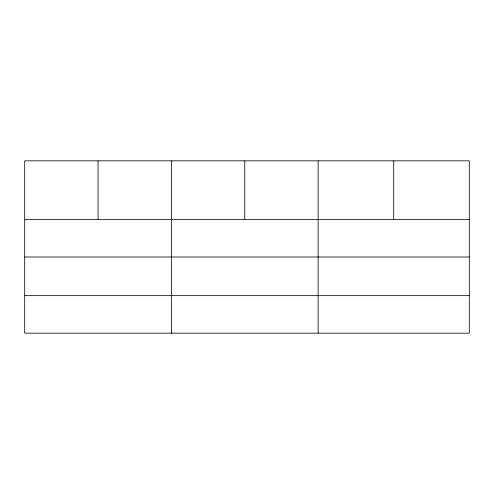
<?xml version="1.0" encoding="UTF-8"?>
<svg xmlns="http://www.w3.org/2000/svg" width="494" height="494" viewBox="0 0 494 494"><rect width="100%" height="100%" fill="white"/><g stroke="black" fill="none" stroke-linecap="round" stroke-linejoin="round"><path stroke-width="0.74" d="M469.3 256.997L469.3 160.828L24.7 160.828L24.7 333.172L469.3 333.172L469.3 256.997L24.7 256.997M24.7 219.478L469.3 219.478M24.7 295.653L469.3 295.653M393.718 160.828L393.718 219.478M318.136 160.828L318.136 333.172M244.777 160.828L244.777 219.478M171.418 160.828L171.418 333.172M98.059 160.828L98.059 219.478"/></g></svg>
